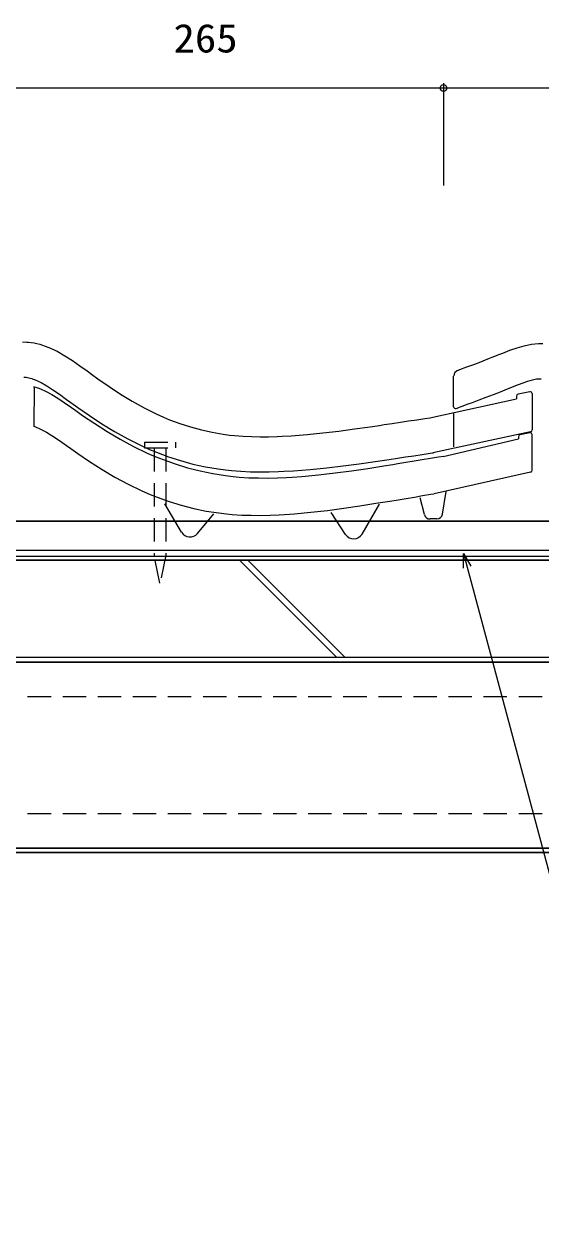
# Model space of a CAD drawing. Units: millimetres, scale not verified. Extents: x -664 to 637, y -302 to 322.
# Drawn here: x -126 to 139, y -302 to 319 of the extents above; entities that cross this region are included whole.
import ezdxf
from ezdxf.enums import TextEntityAlignment as Align

# ---------------------------------------------------------------- set-up
doc = ezdxf.new("R2010")
doc.units = ezdxf.units.MM
doc.header["$LTSCALE"] = 10
doc.linetypes.add('DASHED1', pattern=[1.8, 1.2, -0.6])
doc.linetypes.add('DASHED3', pattern=[4, 3, -1])
doc.layers.add('0-0_1', color=5, linetype='Continuous', lineweight=18)
doc.layers.add('0-1_2', color=7, linetype='Continuous', lineweight=18)
doc.styles.add('ＭＳ ゴシック', font='')
doc.styles.get('ＭＳ ゴシック').set_extended_font_data('MS Gothic')

msp = doc.modelspace()

# ---------------------------------------------------------------- linework, layer by layer
at = {"layer": '0-0_1', "color": 3}
for p, q in [((-175.94, 286.6), (89.06, 286.6)), ((89.06, 289.1), (89.06, 236.6)), ((89.06, 286.6), (354.06, 286.6)), ((34.37, -5.52), (-15.63, 44.48)), ((38.61, -5.52), (-11.39, 44.48)), ((99.33, 47.85), (193.1, -302.1)), ((637.08, -5.52), (-365.36, -5.52)), ((-250.36, -7.82), (637.08, -7.82)), ((-250.36, -103.22), (637.08, -103.22)), ((637.08, -105.52), (-250.36, -105.52))]:
    msp.add_line(p, q, dxfattribs=at)
at = {"layer": '0-0_1'}
for p, q in [((94.23, 123.11), (94.23, 138.83)), ((96.27, 141.68), (96.69, 141.85)), ((-121.43, 133.36), (-121.39, 133.35)), ((-121.39, 133.35), (-120.81, 133.23)), ((-121.07, 133.26), (-121.25, 113.09)), ((-120.81, 133.23), (-120.16, 133.07)), ((-120.16, 133.07), (-119.37, 132.84)), ((-119.37, 132.84), (-119.19, 132.78)), ((-119.19, 132.78), (-117.72, 132.25)), ((-117.72, 132.25), (-114.89, 130.98)), ((-114.89, 130.98), (-112.02, 129.43)), ((133.35, 130.81), (127.35, 129.56)), ((-112.02, 129.43), (-108.91, 127.5)), ((-108.91, 127.5), (-105.54, 125.24)), ((-105.54, 125.24), (-101.92, 122.7)), ((82.1, 117.48), (126.55, 127.13)), ((95.59, 122.18), (101.76, 124.51)), ((126.55, 128.58), (126.55, 127.13)), ((134.55, 129.83), (134.55, 111.25)), ((-101.92, 122.7), (-99.68, 121.12)), ((-99.68, 121.12), (-96.14, 118.66)), ((-96.14, 118.66), (-89.96, 114.5)), ((94.37, 102.6), (94.37, 119.79)), ((-121.4, 113.22), (-120.65, 112.95)), ((-120.65, 112.95), (-117.69, 111.62)), ((-89.96, 114.5), (-83.55, 110.41)), ((-117.69, 111.62), (-114.7, 110)), ((-114.7, 110), (-111.51, 108.02)), ((-111.51, 108.02), (-108.09, 105.72)), ((-108.09, 105.72), (-104.45, 103.17)), ((-83.55, 110.41), (-76.91, 106.48)), ((-76.91, 106.48), (-70.02, 102.75)), ((133.76, 110.27), (83.63, 99.39)), ((88.84, 97.65), (127.52, 106.7)), ((127.52, 107.65), (127.52, 106.7)), ((133.33, 109.76), (128.3, 108.63)), ((134.55, 90.51), (134.55, 108.79)), ((-104.45, 103.17), (-102.22, 101.6)), ((-102.22, 101.6), (-98.69, 99.15)), ((-70.02, 102.75), (-62.95, 99.34)), ((-98.69, 99.15), (-92.54, 95.01)), ((-92.54, 95.01), (-86.18, 90.96)), ((-62.95, 99.34), (-58.58, 97.44)), ((-58.58, 97.44), (-54.9, 95.97)), ((-54.9, 95.97), (-48.73, 93.77)), ((-48.73, 93.77), (-42.37, 91.82)), ((58.37, 92.76), (63.11, 93.52)), ((63.11, 93.52), (65.56, 93.92)), ((65.56, 93.92), (69.76, 94.61)), ((69.76, 94.61), (73.97, 95.3)), ((73.97, 95.3), (78.17, 95.99)), ((78.17, 95.99), (82.36, 96.69)), ((82.36, 96.69), (86.55, 97.38)), ((86.55, 97.38), (88.98, 97.79)), ((-86.18, 90.96), (-79.61, 87.06)), ((-79.61, 87.06), (-72.79, 83.37)), ((-42.37, 91.82), (-35.9, 90.16)), ((-35.9, 90.16), (-29.36, 88.81)), ((-29.36, 88.81), (-22.84, 87.79)), ((-22.84, 87.79), (-18.92, 87.32)), ((-18.92, 87.32), (-15.86, 87.04)), ((-15.86, 87.04), (-10.91, 86.72)), ((8.52, 86.86), (11.32, 87.02)), ((11.32, 87.02), (16.38, 87.38)), ((16.38, 87.38), (24.94, 88.16)), ((24.94, 88.16), (33.45, 89.14)), ((33.45, 89.14), (41.86, 90.25)), ((41.86, 90.25), (50.17, 91.47)), ((50.17, 91.47), (58.37, 92.76)), ((133.77, 89.53), (84.19, 78.46)), ((-72.79, 83.37), (-65.8, 79.99)), ((-10.91, 86.72), (-5.94, 86.57)), ((-5.94, 86.57), (-1.03, 86.55)), ((-1.03, 86.55), (3.8, 86.66)), ((3.8, 86.66), (8.52, 86.86)), ((-65.8, 79.99), (-61.5, 78.13)), ((-61.5, 78.13), (-57.87, 76.68)), ((-57.87, 76.68), (-51.79, 74.51)), ((59.1, 74.33), (61.55, 74.73)), ((61.55, 74.73), (65.76, 75.42)), ((65.76, 75.42), (69.96, 76.11)), ((69.96, 76.11), (74.16, 76.8)), ((74.16, 76.8), (78.35, 77.5)), ((79.26, 67.77), (77.01, 76.35)), ((78.35, 77.5), (82.54, 78.2)), ((82.54, 78.2), (84.15, 78.46)), ((88.56, 68.04), (90.49, 79.64)), ((-45.35, 58.76), (-53.89, 73.29)), ((-51.79, 74.51), (-45.51, 72.58)), ((-45.51, 72.58), (-39.14, 70.95)), ((-39.14, 70.95), (-32.68, 69.62)), ((-32.68, 69.62), (-26.25, 68.61)), ((-26.25, 68.61), (-22.39, 68.15)), ((12.54, 68.21), (21.05, 68.99)), ((21.05, 68.99), (29.52, 69.96)), ((29.52, 69.96), (37.9, 71.07)), ((38.76, 57.64), (31.43, 68.94)), ((37.9, 71.07), (46.19, 72.29)), ((46.19, 72.29), (54.38, 73.57)), ((47.27, 57.83), (56.21, 73.07)), ((54.38, 73.57), (59.1, 74.33)), ((-37.19, 58.11), (-28.88, 68.17)), ((-22.39, 68.15), (-19.39, 67.88)), ((-19.39, 67.88), (-14.49, 67.56)), ((-14.49, 67.56), (-9.58, 67.41)), ((-9.58, 67.41), (-4.73, 67.39)), ((-4.73, 67.39), (0.05, 67.49)), ((0.05, 67.49), (4.73, 67.7)), ((4.73, 67.7), (7.51, 67.86)), ((7.51, 67.86), (12.54, 68.21)), ((85.6, 65.53), (82.18, 65.53))]:
    msp.add_line(p, q, dxfattribs=at)
at = {"layer": '0-0_1', "color": 3, "linetype": 'DASHED1'}
for p, q in [((-59.41, 101.96), (-59.41, 46.81)), ((-53.41, 101.96), (-53.41, 47.06)), ((-56.46, 32.55), (-59.41, 46.81)), ((-53.41, 47.06), (-56.46, 32.55)), ((-250.36, -25.52), (637.08, -25.52)), ((-250.36, -85.52), (637.08, -85.52))]:
    msp.add_line(p, q, dxfattribs=at)
at = {"layer": '0-0_1', "color": 3, "linetype": 'DASHED3'}
msp.add_line((-365.36, 46.48), (637.08, 46.48), dxfattribs=at)
at = {"layer": '0-0_1'}
for points in [[(-127.02, 156.32), (-124.86, 156.29), (-124.01, 156.23), (-122.55, 156.06), (-121.08, 155.81), (-119.63, 155.49), (-118.19, 155.12), (-116.76, 154.68), (-115.94, 154.41), (-113.45, 153.46), (-109.29, 151.53), (-105.28, 149.28), (-101.4, 146.8), (-97.59, 144.16), (-93.82, 141.44), (-91.64, 139.86), (-88.31, 137.47), (-82.52, 133.46), (-76.64, 129.6), (-70.67, 125.94), (-64.57, 122.53), (-58.33, 119.41), (-54.63, 117.74), (-51.57, 116.47), (-46.21, 114.47), (-40.75, 112.72), (-35.22, 111.21)], [(96.69, 141.85), (97.51, 142.15), (101.06, 143.49), (104.61, 144.84), (108.18, 146.2), (111.77, 147.59), (115.37, 149), (117.48, 149.84), (119.56, 150.66), (123.16, 152.07), (126.8, 153.35), (130.45, 154.42), (134.14, 155.17), (137.84, 155.51), (140, 155.48)], [(-126.3, 138.31), (-125.62, 138.3), (-125.7, 138.3), (-125.09, 138.23), (-124.5, 138.13), (-123.83, 137.99), (-123.1, 137.79), (-122.25, 137.54), (-122, 137.45), (-120.44, 136.86), (-117.5, 135.49), (-114.53, 133.83), (-111.37, 131.81), (-107.98, 129.47), (-104.38, 126.86), (-102.17, 125.26), (-98.68, 122.76), (-92.59, 118.53), (-86.28, 114.39), (-79.76, 110.41), (-73, 106.62), (-66.05, 103.15), (-61.78, 101.22), (-58.17, 99.73), (-52.12, 97.46), (-45.87, 95.45), (-39.52, 93.73)], [(101.8, 124.53), (103.86, 125.31), (107.43, 126.66), (111.02, 128.02), (114.64, 129.4), (118.29, 130.81), (121.97, 132.25), (124.13, 133.11), (126.15, 133.92), (129.42, 135.19), (132.32, 136.21), (134.78, 136.93), (136.78, 137.34), (138.56, 137.5), (139.23, 137.49)], [(-35.22, 111.21), (-29.62, 109.98), (-23.98, 109.01), (-20.69, 108.58), (-18.17, 108.31), (-13.81, 107.97), (-9.45, 107.77), (-5.09, 107.69), (-0.72, 107.73), (3.64, 107.86), (6.18, 107.97), (10.9, 108.23), (19.04, 108.87), (27.16, 109.68), (35.27, 110.64), (43.36, 111.71), (51.45, 112.86), (56.13, 113.55), (58.57, 113.91), (62.76, 114.54), (66.96, 115.17), (71.15, 115.8), (75.35, 116.44), (79.54, 117.07), (81.97, 117.44)], [(-39.52, 93.73), (-33.09, 92.31), (-26.67, 91.21), (-22.81, 90.7), (-19.82, 90.38), (-14.93, 90), (-10.02, 89.78), (-5.17, 89.69), (-0.39, 89.73), (4.3, 89.87), (7.08, 89.99), (12.11, 90.27), (20.64, 90.93), (29.12, 91.79), (37.51, 92.78), (45.81, 93.88), (54.02, 95.05), (58.76, 95.74), (61.21, 96.11), (65.43, 96.74), (69.64, 97.37), (73.85, 98), (78.05, 98.64), (82.25, 99.28), (83.86, 99.52)]]:
    msp.add_lwpolyline(points, dxfattribs=at)
at = {"layer": '0-0_1', "color": 3, "linetype": 'DASHED1'}
for points in [[(-64.41, 104.96), (-48.41, 104.96), (-48.41, 101.96)], [(-64.41, 104.96), (-64.41, 101.96), (-48.41, 101.96)]]:
    msp.add_lwpolyline(points, dxfattribs=at)
at = {"layer": '0-0_1', "color": 3}
for points in [[(637.08, 44.48), (-365.36, 44.48), (-365.36, -5.52)], [(99.33, 40.35), (99.33, 47.85), (103.08, 41.36)]]:
    msp.add_lwpolyline(points, dxfattribs=at)
msp.add_circle((89.06, 286.6), 1.7, dxfattribs=at)
msp.add_circle((89.06, 286.6), 1.7, dxfattribs=at)
at = {"layer": '0-0_1'}
for centre, radius, start, end in [((97.34, 138.88), 3, 110.94902, 178.7), ((133.55, 129.83), 1, 0, 101.73308), ((127.55, 128.58), 1, 101.73308, 180), ((95.23, 123.11), 1, 180, 290.73166), ((128.52, 107.65), 1, 102.72435, 180), ((133.55, 108.79), 1, 0, 102.72435), ((133.55, 111.25), 1, 282.24497, 0), ((133.55, 90.51), 1, 282.58296, 0), ((82.16, 68.53), 3, 194.67639, 270), ((85.6, 68.53), 3, 270, 350.53767), ((-41.04, 61.29), 5, 210.42578, 320.47001), ((42.95, 60.35), 5, 212.93986, 329.61716)]:
    msp.add_arc(centre, radius, start, end, dxfattribs=at)
at = {"layer": '0-1_2'}
for p, q in [((-400.94, 286.6), (619.06, 286.6)), ((89.06, 289.1), (89.06, 236.6)), ((637.08, 64.48), (-317.36, 64.48)), ((-365.36, 44.48), (637.08, 44.48)), ((-15.63, 44.48), (34.37, -5.52)), ((38.61, -5.52), (-11.39, 44.48)), ((99.33, 47.85), (193.1, -302.1)), ((637.08, -7.82), (-250.36, -7.82)), ((637.08, -103.22), (-250.36, -103.22))]:
    msp.add_line(p, q, dxfattribs=at)
at = {"layer": '0-1_2', "color": 3}
for p, q in [((-317.36, 64.48), (637.08, 64.48)), ((-317.36, 49.48), (637.08, 49.48))]:
    msp.add_line(p, q, dxfattribs=at)
at = {"layer": '0-1_2'}
for points in [[(-317.36, 64.48), (-317.36, 49.48), (637.08, 49.48)], [(637.08, -5.52), (-365.36, -5.52), (-365.36, 46.48), (637.08, 46.48)], [(99.33, 40.35), (99.33, 47.85), (103.08, 41.36)], [(-250.36, -5.52), (-250.36, -105.52), (637.08, -105.52)]]:
    msp.add_lwpolyline(points, dxfattribs=at)

# ---------------------------------------------------------------- texts
at = {"layer": '0-0_1', "color": 7, "style": 'ＭＳ ゴシック', "width": 1.1}
msp.add_text('265', height=14.66, dxfattribs=at).set_placement((-49.5, 300.39), align=Align.BOTTOM_LEFT)

doc.saveas('drawing.dxf')
